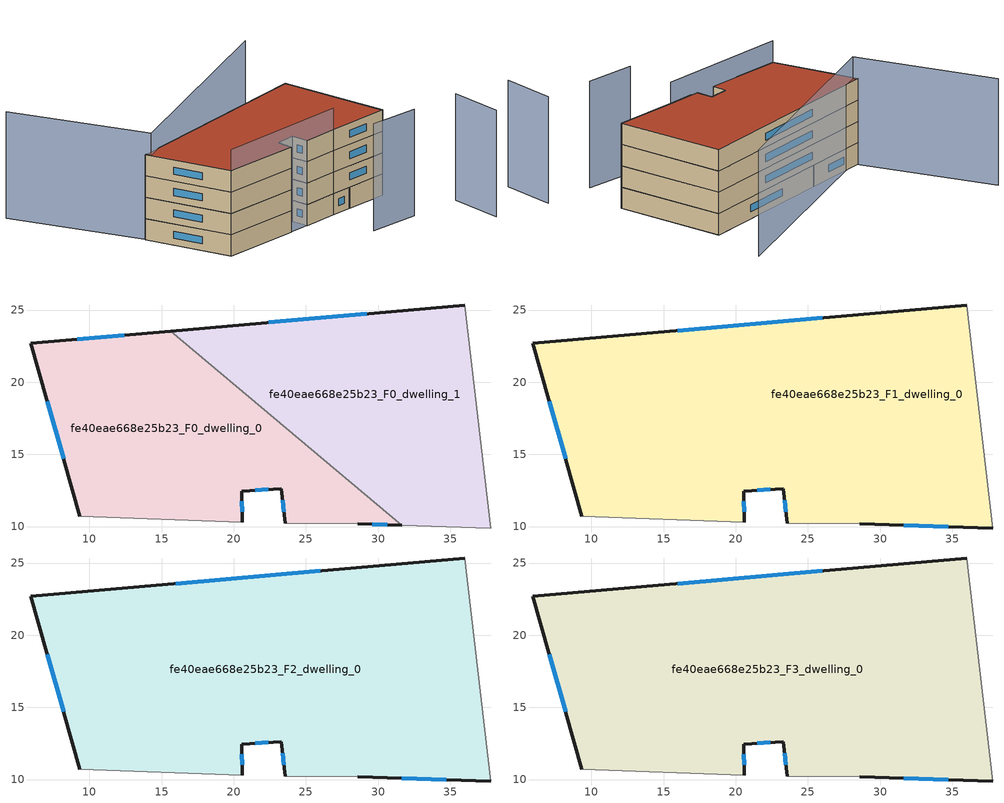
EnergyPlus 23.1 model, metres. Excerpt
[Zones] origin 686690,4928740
fe40eae668e25b23_F0_dwelling_0
 floor ground (EU_floor_Construction): 31.63,10.09 15.62,23.55 5.94,22.69 9.33,10.7 20.57,10.3 20.56,12.46 23.29,12.63 23.56,10.24 28.58,10.18 z0
 wall outside (EU_wall_Construction): 23.56,10.24 23.29,12.63 20.56,12.46 20.57,10.3 / 9.33,10.7 5.94,22.69 15.62,23.55 / 31.63,10.09 28.58,10.18 z0:3
 wall adiabatic (EU_wall_Construction): 28.58,10.18 23.56,10.24 / 20.57,10.3 9.33,10.7 z0:3
 wall to fe40eae668e25b23_F0_dwelling_1 (EU_wall_Construction): 15.62,23.55 31.63,10.09 z0:3
 window (EU_Window_Construction): 23.47,11.04 23.38,11.83 / 22.38,12.57 21.47,12.52 / 20.56,11.74 20.57,11.02 / 8.2,14.7 7.07,18.69 / 9.17,22.98 12.39,23.26 / 30.62,10.12 29.6,10.15 z1:2
fe40eae668e25b23_F0_dwelling_1
 floor ground (EU_floor_Construction): 37.79,9.9 36,25.35 15.62,23.55 31.63,10.09 z0
 wall outside (EU_wall_Construction): 15.62,23.55 36,25.35 z0:3
 wall adiabatic (EU_wall_Construction): 36,25.35 37.79,9.9 31.63,10.09 z0:3
 window (EU_Window_Construction): 22.41,24.15 29.21,24.75 z1:2
fe40eae668e25b23_F1_dwelling_0
 floor to fe40eae668e25b23_F0_dwelling_0 (EU_floor_Construction): 31.63,10.09 15.62,23.55 5.94,22.69 9.33,10.7 20.57,10.3 20.56,12.46 23.29,12.63 23.56,10.24 28.58,10.18 z3
 floor to fe40eae668e25b23_F0_dwelling_1 (EU_floor_Construction): 37.79,9.9 36,25.35 15.62,23.55 31.63,10.09 z3
 wall outside (EU_wall_Construction): 23.56,10.24 23.29,12.63 20.56,12.46 20.57,10.3 / 9.33,10.7 5.94,22.69 36,25.35 / 37.79,9.9 28.58,10.18 z3:6
 wall adiabatic (EU_wall_Construction): 28.58,10.18 23.56,10.24 / 20.57,10.3 9.33,10.7 / 36,25.35 37.79,9.9 z3:6
 window (EU_Window_Construction): 23.47,11.04 23.38,11.83 / 22.38,12.57 21.47,12.52 / 20.56,11.74 20.57,11.02 / 8.2,14.7 7.07,18.69 / 15.96,23.58 25.98,24.46 / 34.72,9.99 31.65,10.09 z4:5
fe40eae668e25b23_F2_dwelling_0
 floor to fe40eae668e25b23_F1_dwelling_0 (EU_floor_Construction): 37.79,9.9 36,25.35 5.94,22.69 9.33,10.7 20.57,10.3 20.56,12.46 23.29,12.63 23.56,10.24 28.58,10.18 z6
 wall outside (EU_wall_Construction): 23.56,10.24 23.29,12.63 20.56,12.46 20.57,10.3 / 9.33,10.7 5.94,22.69 36,25.35 / 37.79,9.9 28.58,10.18 z6:9
 wall adiabatic (EU_wall_Construction): 28.58,10.18 23.56,10.24 / 20.57,10.3 9.33,10.7 / 36,25.35 37.79,9.9 z6:9
 window (EU_Window_Construction): 23.47,11.04 23.38,11.83 / 22.38,12.57 21.47,12.52 / 20.56,11.74 20.57,11.02 / 8.2,14.7 7.07,18.69 / 15.96,23.58 25.98,24.46 / 34.72,9.99 31.65,10.09 z7:8
fe40eae668e25b23_F3_dwelling_0
 floor to fe40eae668e25b23_F2_dwelling_0 (EU_floor_Construction): 37.79,9.9 36,25.35 5.94,22.69 9.33,10.7 20.57,10.3 20.56,12.46 23.29,12.63 23.56,10.24 28.58,10.18 z9
 wall outside (EU_wall_Construction): 23.56,10.24 23.29,12.63 20.56,12.46 20.57,10.3 / 9.33,10.7 5.94,22.69 36,25.35 / 37.79,9.9 28.58,10.18 z9:12
 wall adiabatic (EU_wall_Construction): 28.58,10.18 23.56,10.24 / 20.57,10.3 9.33,10.7 / 36,25.35 37.79,9.9 z9:12
 window (EU_Window_Construction): 23.47,11.04 23.38,11.83 / 22.38,12.57 21.47,12.52 / 20.56,11.74 20.57,11.02 / 8.2,14.7 7.07,18.69 / 15.96,23.58 25.98,24.46 / 34.72,9.99 31.65,10.09 z10:11
 roof outside (EU_roof_Construction): 36,25.35 37.79,9.9 28.58,10.18 23.56,10.24 23.29,12.63 20.56,12.46 20.57,10.3 9.33,10.7 5.94,22.69 z12
shading: 28.21,2.75 35.38,2.19 / 42.29,-5.9 42.86,1.71 / 9.33,10.7 28.58,10.18 / 37.83,33.96 6.44,22.05 / 6.44,22.05 -0.74,40.99 z0:15
[Building]
EU S2 Campaign: North Axis=0; Terrain=City; Solar Distribution=FullExterior
[Site:Location]
Bologna: Latitude=44.5; Longitude=11.25; Time Zone=1; Elevation=37
[SizingPeriod:WeatherFileDays]
AnnualSizingPeriod: Begin Month=1; Begin Day of Month=1; End Month=12; End Day of Month=31; Day of Week for Start Day=Monday; Use Weather File Daylight Saving Period=No; Use Weather File Rain and Snow Indicators=No
[MATERIAL]
EU_InternalMass_Material: Roughness=MediumRough; Thickness=0.1; Conductivity=1; Density=1800; Specific Heat=900; Thermal Absorptance=0.9; Solar Absorptance=0.7; Visible Absorptance=0.7
[MATERIAL:NOMASS] Roughness=MediumRough; Thermal Absorptance=0.9; Solar Absorptance=0.7; Visible Absorptance=0.7
Name | Thermal Resistance
EU_wall_NoMass | 0.937881
EU_roof_NoMass | 0.548572
EU_floor_NoMass | 0.71348
[WINDOWMATERIAL:SIMPLEGLAZINGSYSTEM]
EU_Window_SimpleGlazing: UFactor=4.25633; Solar Heat Gain Coefficient=0.85; Visible Transmittance=0.85
[CONSTRUCTION]
EU_wall_Construction: EU_wall_NoMass
EU_roof_Construction: EU_roof_NoMass
EU_floor_Construction: EU_floor_NoMass
EU_InternalMass_Construction: EU_InternalMass_Material
EU_Window_Construction: EU_Window_SimpleGlazing
[ZONE] Type=1; Multiplier=1; Ceiling Height=autocalculate; Floor Area=autocalculate; Part of Total Floor Area=Yes
Name | Volume
fe40eae668e25b23_F0_dwelling_0 | 597.01
fe40eae668e25b23_F1_dwelling_0; fe40eae668e25b23_F2_dwelling_0; fe40eae668e25b23_F3_dwelling_0 | 1194.02
fe40eae668e25b23_F0_dwelling_1 | 597.012
[INTERNALMASS] Construction=EU_InternalMass_Construction
Name | Zone or ZoneList | Surface Area
fe40eae668e25b23_F0_dwelling_0_EU_InternalMass | fe40eae668e25b23_F0_dwelling_0 | 199.003
fe40eae668e25b23_F0_dwelling_1_EU_InternalMass | fe40eae668e25b23_F0_dwelling_1 | 199.004
fe40eae668e25b23_F1_dwelling_0_EU_InternalMass | fe40eae668e25b23_F1_dwelling_0 | 398.006
fe40eae668e25b23_F2_dwelling_0_EU_InternalMass | fe40eae668e25b23_F2_dwelling_0 | 398.006
fe40eae668e25b23_F3_dwelling_0_EU_InternalMass | fe40eae668e25b23_F3_dwelling_0 | 398.006
[OTHEREQUIPMENT] Fuel Type=Electricity; Design Level Calculation Method=Watts/Area; Power per Zone Floor Area=1; Fraction Latent=0; Fraction Radiant=0; Fraction Lost=0; Carbon Dioxide Generation Rate=0; EndUse Subcategory=EU_Step8_InternalGains
Name | Zone or ZoneList or Space or SpaceList | Schedule
EU_Step8_InternalGain_fe40eae668e25b23_F0_dwelling_0_f000 | fe40eae668e25b23_F0_dwelling_0 | EU_Step8_GainSchedule_fe40eae668e25b23_F0_dwelling_0_f000
EU_Step8_InternalGain_fe40eae668e25b23_F0_dwelling_1_f000 | fe40eae668e25b23_F0_dwelling_1 | EU_Step8_GainSchedule_fe40eae668e25b23_F0_dwelling_1_f000
EU_Step8_InternalGain_fe40eae668e25b23_F1_dwelling_0_f000 | fe40eae668e25b23_F1_dwelling_0 | EU_Step8_GainSchedule_fe40eae668e25b23_F1_dwelling_0_f000
EU_Step8_InternalGain_fe40eae668e25b23_F2_dwelling_0_f000 | fe40eae668e25b23_F2_dwelling_0 | EU_Step8_GainSchedule_fe40eae668e25b23_F2_dwelling_0_f000
EU_Step8_InternalGain_fe40eae668e25b23_F3_dwelling_0_f000 | fe40eae668e25b23_F3_dwelling_0 | EU_Step8_GainSchedule_fe40eae668e25b23_F3_dwelling_0_f000
[ZONEVENTILATION:DESIGNFLOWRATE] Schedule=EU_AlwaysOn; Design Flow Rate Calculation Method=AirChanges/Hour; Air Changes per Hour=0.687892; Ventilation Type=Natural; Fan Pressure Rise=0; Fan Total Efficiency=1; Constant Term Coefficient=1; Temperature Term Coefficient=0; Velocity Term Coefficient=0; Velocity Squared Term Coefficient=0; Minimum Indoor Temperature=-100; Maximum Indoor Temperature=100; Delta Temperature=-100; Minimum Outdoor Temperature=-100; Maximum Outdoor Temperature=100; Maximum Wind Speed=40
Name | Zone or ZoneList or Space or SpaceList
EU_ConstantAir_fe40eae668e25b23_F0_dwelling_0 | fe40eae668e25b23_F0_dwelling_0
EU_ConstantAir_fe40eae668e25b23_F0_dwelling_1 | fe40eae668e25b23_F0_dwelling_1
EU_ConstantAir_fe40eae668e25b23_F1_dwelling_0 | fe40eae668e25b23_F1_dwelling_0
EU_ConstantAir_fe40eae668e25b23_F2_dwelling_0 | fe40eae668e25b23_F2_dwelling_0
EU_ConstantAir_fe40eae668e25b23_F3_dwelling_0 | fe40eae668e25b23_F3_dwelling_0
[HVACTEMPLATE:THERMOSTAT] Constant Heating Setpoint=20; Constant Cooling Setpoint=50
EU_HeatOnly_fe40eae668e25b23_F0_dwelling_0; EU_HeatOnly_fe40eae668e25b23_F0_dwelling_1; EU_HeatOnly_fe40eae668e25b23_F1_dwelling_0; EU_HeatOnly_fe40eae668e25b23_F2_dwelling_0; EU_HeatOnly_fe40eae668e25b23_F3_dwelling_0
[HVACTEMPLATE:ZONE:IDEALLOADSAIRSYSTEM] System Availability Schedule=EU_AlwaysOn; Maximum Heating Supply Air Temperature=50; Minimum Cooling Supply Air Temperature=13; Maximum Heating Supply Air Humidity Ratio=0.0156; Minimum Cooling Supply Air Humidity Ratio=0.0077; Heating Limit=NoLimit; Cooling Limit=NoLimit; Heating Availability Schedule=EU_AlwaysOn; Cooling Availability Schedule=EU_CoolingOff; Dehumidification Control Type=ConstantSensibleHeatRatio; Cooling Sensible Heat Ratio=0.7; Dehumidification Setpoint=60; Humidification Control Type=None; Humidification Setpoint=30; Outdoor Air Method=None; Outdoor Air Flow Rate per Person=0.00944; Outdoor Air Flow Rate per Zone Floor Area=0; Outdoor Air Flow Rate per Zone=0; Demand Controlled Ventilation Type=None; Outdoor Air Economizer Type=NoEconomizer; Heat Recovery Type=None; Sensible Heat Recovery Effectiveness=0.7; Latent Heat Recovery Effectiveness=0.65
Name | Template Thermostat
fe40eae668e25b23_F0_dwelling_0 | EU_HeatOnly_fe40eae668e25b23_F0_dwelling_0
fe40eae668e25b23_F0_dwelling_1 | EU_HeatOnly_fe40eae668e25b23_F0_dwelling_1
fe40eae668e25b23_F1_dwelling_0 | EU_HeatOnly_fe40eae668e25b23_F1_dwelling_0
fe40eae668e25b23_F2_dwelling_0 | EU_HeatOnly_fe40eae668e25b23_F2_dwelling_0
fe40eae668e25b23_F3_dwelling_0 | EU_HeatOnly_fe40eae668e25b23_F3_dwelling_0
[SIZING:ZONE] Zone Cooling Design Supply Air Temperature Input Method=SupplyAirTemperature; Zone Cooling Design Supply Air Temperature=13; Zone Heating Design Supply Air Temperature Input Method=SupplyAirTemperature; Zone Heating Design Supply Air Temperature=50; Zone Cooling Design Supply Air Humidity Ratio=0.008; Zone Heating Design Supply Air Humidity Ratio=0.008; Cooling Design Air Flow Method=DesignDay; Cooling Design Air Flow Rate=0; Cooling Minimum Air Flow per Zone Floor Area=0.000762; Cooling Minimum Air Flow=0; Cooling Minimum Air Flow Fraction=0.2; Heating Design Air Flow Method=DesignDay; Heating Design Air Flow Rate=0; Heating Maximum Air Flow per Zone Floor Area=0.002032; Heating Maximum Air Flow=0.141576; Heating Maximum Air Flow Fraction=0.3; Account for Dedicated Outdoor Air System=No; Dedicated Outdoor Air System Control Strategy=NeutralSupplyAir; Dedicated Outdoor Air Low Setpoint Temperature for Design=autosize; Dedicated Outdoor Air High Setpoint Temperature for Design=autosize; Zone Load Sizing Method=Sensible Load Only No Latent Load; Zone Latent Cooling Design Supply Air Humidity Ratio Input Method=HumidityRatioDifference; Zone Cooling Design Supply Air Humidity Ratio Difference=0.005; Zone Latent Heating Design Supply Air Humidity Ratio Input Method=HumidityRatioDifference; Zone Humidification Design Supply Air Humidity Ratio Difference=0.005
fe40eae668e25b23_F0_dwelling_0; fe40eae668e25b23_F0_dwelling_1; fe40eae668e25b23_F1_dwelling_0; fe40eae668e25b23_F2_dwelling_0; fe40eae668e25b23_F3_dwelling_0
[SCHEDULE:CONSTANT]
Name | Hourly Value
EU_AlwaysOn | 1
EU_CoolingOff | 0
[SCHEDULE:FILE] Column Number=1; Rows to Skip at Top=0; Number of Hours of Data=8760; Column Separator=Comma; Interpolate to Timestep=No; Minutes per Item=60; Adjust Schedule for Daylight Savings=Yes
Name | File
EU_Step8_GainSchedule_fe40eae668e25b23_F0_dwelling_0_f000 | ../../schedules/fe40eae668e25b23/fe40eae668e25b23_F0_dwelling_0_f000_gain.csv
EU_Step8_GainSchedule_fe40eae668e25b23_F0_dwelling_1_f000 | ../../schedules/fe40eae668e25b23/fe40eae668e25b23_F0_dwelling_1_f000_gain.csv
EU_Step8_GainSchedule_fe40eae668e25b23_F1_dwelling_0_f000 | ../../schedules/fe40eae668e25b23/fe40eae668e25b23_F1_dwelling_0_f000_gain.csv
EU_Step8_GainSchedule_fe40eae668e25b23_F2_dwelling_0_f000 | ../../schedules/fe40eae668e25b23/fe40eae668e25b23_F2_dwelling_0_f000_gain.csv
EU_Step8_GainSchedule_fe40eae668e25b23_F3_dwelling_0_f000 | ../../schedules/fe40eae668e25b23/fe40eae668e25b23_F3_dwelling_0_f000_gain.csv
